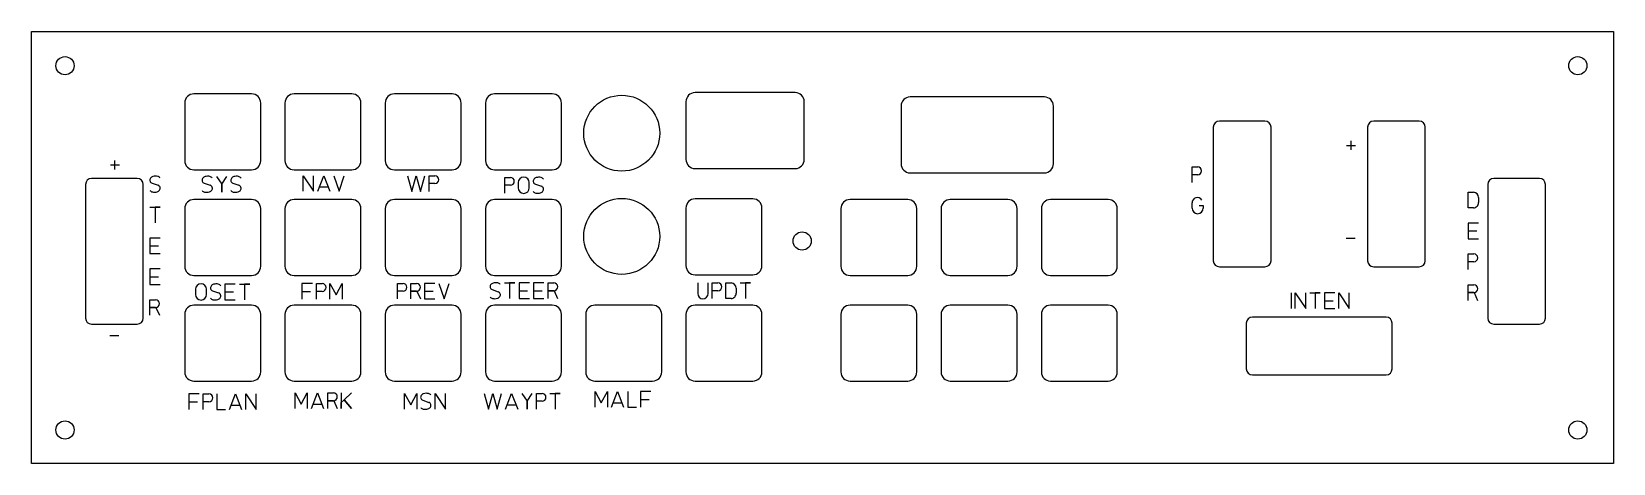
# Model space of a CAD drawing. Header units: millimetres. Extents: x 0 to 260, y 0 to 71.
import ezdxf

# ---------------------------------------------------------------- set-up
doc = ezdxf.new("R2010")
doc.units = ezdxf.units.MM
doc.layers.add('Contour', color=7, linetype='CONTINUOUS')
doc.layers.add('Engraving', color=7, linetype='CONTINUOUS')

msp = doc.modelspace()

# ---------------------------------------------------------------- linework, layer by layer
at = {"layer": 'Contour', "color": 7, "linetype": 'CONTINUOUS'}
for p, q in [((0, 0), (0, 71.12)), ((0, 71.12), (260.35, 71.12)), ((260.35, 71.12), (260.35, 0)), ((36.203, 60.859), (26.703, 60.859)), ((52.703, 60.859), (43.203, 60.859)), ((69.203, 60.859), (59.703, 60.859)), ((85.703, 60.859), (76.203, 60.859)), ((125.6825, 61.064), (109.2035, 61.064)), ((166.6995, 60.35), (144.5985, 60.35)), ((25.203, 59.359), (25.203, 49.859)), ((37.703, 49.859), (37.703, 59.359)), ((41.703, 59.359), (41.703, 49.859)), ((54.203, 49.859), (54.203, 59.359)), ((58.203, 59.359), (58.203, 49.859)), ((70.703, 49.859), (70.703, 59.359)), ((74.703, 59.359), (74.703, 49.859)), ((87.203, 49.859), (87.203, 59.359)), ((107.7035, 59.564), (107.7035, 50.064)), ((127.1825, 50.064), (127.1825, 59.564)), ((143.0985, 58.85), (143.0985, 49.35)), ((168.1995, 49.35), (168.1995, 58.85)), ((194.503, 55.38), (194.503, 33.38)), ((203.003, 56.38), (195.503, 56.38)), ((204.003, 33.38), (204.003, 55.38)), ((219.897, 55.38), (219.897, 33.38)), ((228.397, 56.38), (220.897, 56.38)), ((229.397, 33.38), (229.397, 55.38)), ((17.37, 46.94), (9.87, 46.94)), ((26.703, 48.359), (36.203, 48.359)), ((43.203, 48.359), (52.703, 48.359)), ((59.703, 48.359), (69.203, 48.359)), ((76.203, 48.359), (85.703, 48.359)), ((109.2035, 48.564), (125.6825, 48.564)), ((144.5985, 47.85), (166.6995, 47.85)), ((248.171, 46.94), (240.671, 46.94)), ((8.87, 45.94), (8.87, 23.94)), ((18.37, 23.94), (18.37, 45.94)), ((239.671, 45.94), (239.671, 23.94)), ((249.171, 23.94), (249.171, 45.94)), ((25.203, 41.962), (25.203, 32.462)), ((36.203, 43.462), (26.703, 43.462)), ((37.703, 32.462), (37.703, 41.962)), ((41.703, 41.962), (41.703, 32.462)), ((52.703, 43.462), (43.203, 43.462)), ((54.203, 32.462), (54.203, 41.962)), ((58.203, 41.962), (58.203, 32.462)), ((69.203, 43.462), (59.703, 43.462)), ((70.703, 32.462), (70.703, 41.962)), ((74.703, 41.962), (74.703, 32.462)), ((85.703, 43.462), (76.203, 43.462)), ((87.203, 32.462), (87.203, 41.962)), ((107.703, 42.064), (107.703, 32.564)), ((118.703, 43.564), (109.203, 43.564)), ((120.203, 32.564), (120.203, 42.064)), ((133.203, 41.962), (133.203, 32.462)), ((144.203, 43.462), (134.703, 43.462)), ((145.703, 32.462), (145.703, 41.962)), ((149.703, 41.962), (149.703, 32.462)), ((160.703, 43.462), (151.203, 43.462)), ((162.203, 32.462), (162.203, 41.962)), ((166.203, 41.962), (166.203, 32.462)), ((177.203, 43.462), (167.703, 43.462)), ((178.703, 32.462), (178.703, 41.962)), ((195.503, 32.38), (203.003, 32.38)), ((220.897, 32.38), (228.397, 32.38)), ((26.703, 30.962), (36.203, 30.962)), ((43.203, 30.962), (52.703, 30.962)), ((59.703, 30.962), (69.203, 30.962)), ((76.203, 30.962), (85.703, 30.962)), ((109.203, 31.064), (118.703, 31.064)), ((134.703, 30.962), (144.203, 30.962)), ((151.203, 30.962), (160.703, 30.962)), ((167.703, 30.962), (177.203, 30.962)), ((36.203, 26.064), (26.703, 26.064)), ((52.703, 26.064), (43.203, 26.064)), ((69.203, 26.064), (59.703, 26.064)), ((85.703, 26.064), (76.203, 26.064)), ((102.203, 26.064), (92.703, 26.064)), ((118.703, 26.064), (109.203, 26.064)), ((144.203, 26.064), (134.703, 26.064)), ((160.703, 26.064), (151.203, 26.064)), ((177.203, 26.064), (167.703, 26.064)), ((25.203, 24.564), (25.203, 15.064)), ((37.703, 15.064), (37.703, 24.564)), ((41.703, 24.564), (41.703, 15.064)), ((54.203, 15.064), (54.203, 24.564)), ((58.203, 24.564), (58.203, 15.064)), ((70.703, 15.064), (70.703, 24.564)), ((74.703, 24.564), (74.703, 15.064)), ((87.203, 15.064), (87.203, 24.564)), ((91.203, 24.564), (91.203, 15.064)), ((103.703, 15.064), (103.703, 24.564)), ((107.703, 24.564), (107.703, 15.064)), ((120.203, 15.064), (120.203, 24.564)), ((133.203, 24.564), (133.203, 15.064)), ((145.703, 15.064), (145.703, 24.564)), ((149.703, 24.564), (149.703, 15.064)), ((162.203, 15.064), (162.203, 24.564)), ((166.203, 24.564), (166.203, 15.064)), ((178.703, 15.064), (178.703, 24.564)), ((222.935, 24.09), (200.935, 24.09)), ((9.87, 22.94), (17.37, 22.94)), ((199.935, 23.09), (199.935, 15.59)), ((223.935, 15.59), (223.935, 23.09)), ((240.671, 22.94), (248.171, 22.94)), ((26.703, 13.564), (36.203, 13.564)), ((43.203, 13.564), (52.703, 13.564)), ((59.703, 13.564), (69.203, 13.564)), ((76.203, 13.564), (85.703, 13.564)), ((92.703, 13.564), (102.203, 13.564)), ((109.203, 13.564), (118.703, 13.564)), ((134.703, 13.564), (144.203, 13.564)), ((151.203, 13.564), (160.703, 13.564)), ((167.703, 13.564), (177.203, 13.564)), ((200.935, 14.59), (222.935, 14.59)), ((260.35, 0), (0, 0))]:
    msp.add_line(p, q, dxfattribs=at)
for centre, radius in [((5.5, 65.5), 1.5), ((254.5, 65.5), 1.5), ((97.134, 54.389), 6.25), ((97.134, 37.389), 6.25), ((126.827, 36.628), 1.5), ((5.5, 5.5), 1.5), ((254.5, 5.5), 1.5)]:
    msp.add_circle(centre, radius, dxfattribs=at)
for centre, radius, start, end in [((26.703, 59.359), 1.5, 90, 180), ((36.203, 59.359), 1.5, 0, 90), ((43.203, 59.359), 1.5, 90, 180), ((52.703, 59.359), 1.5, 0, 90), ((59.703, 59.359), 1.5, 90, 180), ((69.203, 59.359), 1.5, 0, 90), ((76.203, 59.359), 1.5, 90, 180), ((85.703, 59.359), 1.5, 0, 90), ((109.2035, 59.564), 1.5, 90, 180), ((125.6825, 59.564), 1.5, 0, 90), ((144.5985, 58.85), 1.5, 90, 180), ((166.6995, 58.85), 1.5, 0, 90), ((195.503, 55.38), 1, 90, 180), ((203.003, 55.38), 1, 0, 90), ((220.897, 55.38), 1, 90, 180), ((228.397, 55.38), 1, 0, 90), ((26.703, 49.859), 1.5, 180, 270), ((36.203, 49.859), 1.5, 270, 360), ((43.203, 49.859), 1.5, 180, 270), ((52.703, 49.859), 1.5, 270, 360), ((59.703, 49.859), 1.5, 180, 270), ((69.203, 49.859), 1.5, 270, 360), ((76.203, 49.859), 1.5, 180, 270), ((85.703, 49.859), 1.5, 270, 360), ((109.2035, 50.064), 1.5, 180, 270), ((125.6825, 50.064), 1.5, 270, 360), ((9.87, 45.94), 1, 90, 180), ((17.37, 45.94), 1, 0, 90), ((144.5985, 49.35), 1.5, 180, 270), ((166.6995, 49.35), 1.5, 270, 360), ((240.671, 45.94), 1, 90, 180), ((248.171, 45.94), 1, 0, 90), ((26.703, 41.962), 1.5, 90, 180), ((36.203, 41.962), 1.5, 0, 90), ((43.203, 41.962), 1.5, 90, 180), ((52.703, 41.962), 1.5, 0, 90), ((59.703, 41.962), 1.5, 90, 180), ((69.203, 41.962), 1.5, 0, 90), ((76.203, 41.962), 1.5, 90, 180), ((85.703, 41.962), 1.5, 0, 90), ((109.203, 42.064), 1.5, 90, 180), ((118.703, 42.064), 1.5, 0, 90), ((134.703, 41.962), 1.5, 90, 180), ((144.203, 41.962), 1.5, 0, 90), ((151.203, 41.962), 1.5, 90, 180), ((160.703, 41.962), 1.5, 0, 90), ((167.703, 41.962), 1.5, 90, 180), ((177.203, 41.962), 1.5, 0, 90), ((26.703, 32.462), 1.5, 180, 270), ((36.203, 32.462), 1.5, 270, 360), ((43.203, 32.462), 1.5, 180, 270), ((52.703, 32.462), 1.5, 270, 360), ((59.703, 32.462), 1.5, 180, 270), ((69.203, 32.462), 1.5, 270, 360), ((76.203, 32.462), 1.5, 180, 270), ((85.703, 32.462), 1.5, 270, 360), ((109.203, 32.564), 1.5, 180, 270), ((118.703, 32.564), 1.5, 270, 360), ((134.703, 32.462), 1.5, 180, 270), ((144.203, 32.462), 1.5, 270, 360), ((151.203, 32.462), 1.5, 180, 270), ((160.703, 32.462), 1.5, 270, 360), ((167.703, 32.462), 1.5, 180, 270), ((177.203, 32.462), 1.5, 270, 360), ((195.503, 33.38), 1, 180, 270), ((203.003, 33.38), 1, 270, 360), ((220.897, 33.38), 1, 180, 270), ((228.397, 33.38), 1, 270, 360), ((26.703, 24.564), 1.5, 90, 180), ((36.203, 24.564), 1.5, 0, 90), ((43.203, 24.564), 1.5, 90, 180), ((52.703, 24.564), 1.5, 0, 90), ((59.703, 24.564), 1.5, 90, 180), ((69.203, 24.564), 1.5, 0, 90), ((76.203, 24.564), 1.5, 90, 180), ((85.703, 24.564), 1.5, 0, 90), ((92.703, 24.564), 1.5, 90, 180), ((102.203, 24.564), 1.5, 0, 90), ((109.203, 24.564), 1.5, 90, 180), ((118.703, 24.564), 1.5, 0, 90), ((134.703, 24.564), 1.5, 90, 180), ((144.203, 24.564), 1.5, 0, 90), ((151.203, 24.564), 1.5, 90, 180), ((160.703, 24.564), 1.5, 0, 90), ((167.703, 24.564), 1.5, 90, 180), ((177.203, 24.564), 1.5, 0, 90), ((9.87, 23.94), 1, 180, 270), ((17.37, 23.94), 1, 270, 360), ((200.935, 23.09), 1, 90, 180), ((222.935, 23.09), 1, 0, 90), ((240.671, 23.94), 1, 180, 270), ((248.171, 23.94), 1, 270, 360), ((26.703, 15.064), 1.5, 180, 270), ((36.203, 15.064), 1.5, 270, 360), ((43.203, 15.064), 1.5, 180, 270), ((52.703, 15.064), 1.5, 270, 360), ((59.703, 15.064), 1.5, 180, 270), ((69.203, 15.064), 1.5, 270, 360), ((76.203, 15.064), 1.5, 180, 270), ((85.703, 15.064), 1.5, 270, 360), ((92.703, 15.064), 1.5, 180, 270), ((102.203, 15.064), 1.5, 270, 360), ((109.203, 15.064), 1.5, 180, 270), ((118.703, 15.064), 1.5, 270, 360), ((134.703, 15.064), 1.5, 180, 270), ((144.203, 15.064), 1.5, 270, 360), ((151.203, 15.064), 1.5, 180, 270), ((160.703, 15.064), 1.5, 270, 360), ((167.703, 15.064), 1.5, 180, 270), ((177.203, 15.064), 1.5, 270, 360), ((200.935, 15.59), 1, 180, 270), ((222.935, 15.59), 1, 270, 360)]:
    msp.add_arc(centre, radius, start, end, dxfattribs=at)
at = {"layer": 'Engraving', "color": 255, "linetype": 'CONTINUOUS'}
for p, q in [((216.42694, 52.3755), (217.90779, 52.3755)), ((217.16737, 51.63508), (217.16737, 53.11592)), ((13.70037, 48.42008), (13.70037, 49.90092)), ((12.95994, 49.1605), (14.44079, 49.1605)), ((30.42573, 47.259), (31.28007, 45.9775)), ((31.28007, 45.9775), (32.1344, 47.259)), ((44.68973, 44.828), (44.68973, 47.391)), ((44.68973, 47.391), (46.3984, 44.828)), ((46.3984, 44.828), (46.3984, 47.391)), ((47.08173, 44.828), (48.07846, 47.391)), ((48.07846, 47.391), (49.07518, 44.828)), ((49.75773, 47.391), (50.61207, 44.828)), ((50.61207, 44.828), (51.4664, 47.391)), ((61.89273, 47.371), (62.60468, 44.808)), ((62.60468, 44.808), (63.31662, 47.371)), ((63.31662, 47.371), (64.02857, 44.808)), ((64.02857, 44.808), (64.74051, 47.371)), ((65.42373, 44.808), (65.42373, 47.371)), ((65.42373, 47.371), (66.3635, 47.371)), ((77.86973, 44.532), (77.86973, 47.095)), ((77.86973, 47.095), (78.8095, 47.095)), ((190.99973, 46.267), (190.99973, 48.83)), ((190.99973, 48.83), (191.9395, 48.83)), ((191.9395, 47.5485), (190.99973, 47.5485)), ((19.81299, 46.15937), (20.80971, 45.81763)), ((28.40399, 46.14837), (29.40071, 45.80663)), ((31.28007, 45.9775), (31.28007, 44.696)), ((31.28007, 44.696), (31.28007, 45.9775)), ((33.13099, 46.14837), (34.12771, 45.80663)), ((47.36651, 45.53994), (48.7904, 45.53994)), ((66.3635, 46.0895), (65.42373, 46.0895)), ((78.8095, 45.8135), (77.86973, 45.8135)), ((80.09073, 46.24067), (80.09073, 45.38633)), ((81.91331, 45.38633), (81.91331, 46.24067)), ((82.90999, 45.98437), (83.90671, 45.64263)), ((236.44373, 44.657), (237.32654, 44.657)), ((236.44373, 42.094), (236.44373, 44.657)), ((19.45873, 42.19), (21.1674, 42.19)), ((21.1674, 42.19), (20.31307, 42.19)), ((20.31307, 42.19), (20.31307, 39.627)), ((191.00173, 42.04133), (191.00173, 42.89567)), ((192.1978, 42.4685), (192.82431, 42.4685)), ((192.82431, 42.4685), (192.82431, 42.04133)), ((237.32654, 42.094), (236.44373, 42.094)), ((238.1524, 43.80267), (238.1524, 42.94833)), ((238.1524, 39.577), (236.44373, 39.577)), ((236.44373, 39.577), (236.44373, 37.014)), ((21.1674, 37.111), (19.45873, 37.111)), ((19.45873, 37.111), (19.45873, 34.548)), ((216.36573, 37.0715), (217.84658, 37.0715)), ((236.44373, 38.2955), (237.86762, 38.2955)), ((236.44373, 37.014), (238.1524, 37.014)), ((19.45873, 35.8295), (20.88262, 35.8295)), ((19.45873, 34.548), (21.1674, 34.548)), ((236.44373, 31.935), (236.44373, 34.498)), ((236.44373, 34.498), (237.3835, 34.498)), ((21.1674, 32.031), (19.45873, 32.031)), ((19.45873, 32.031), (19.45873, 29.468)), ((237.3835, 33.2165), (236.44373, 33.2165)), ((19.45873, 30.7495), (20.88262, 30.7495)), ((19.45873, 29.468), (21.1674, 29.468)), ((26.96873, 28.67167), (26.96873, 27.81733)), ((28.79131, 27.81733), (28.79131, 28.67167)), ((33.5184, 29.526), (31.80973, 29.526)), ((31.80973, 29.526), (31.80973, 26.963)), ((34.20173, 29.526), (35.9104, 29.526)), ((35.9104, 29.526), (35.05607, 29.526)), ((35.05607, 29.526), (35.05607, 26.963)), ((46.2054, 29.618), (44.49673, 29.618)), ((44.49673, 29.618), (44.49673, 27.055)), ((46.88873, 27.055), (46.88873, 29.618)), ((46.88873, 29.618), (47.8285, 29.618)), ((49.10973, 27.055), (49.10973, 29.618)), ((49.10973, 29.618), (50.10646, 27.76694)), ((50.10646, 27.76694), (51.10318, 29.618)), ((51.10318, 29.618), (51.10318, 27.055)), ((60.19873, 27.086), (60.19873, 29.649)), ((60.19873, 29.649), (61.1385, 29.649)), ((62.41973, 27.086), (62.41973, 29.649)), ((62.41973, 29.649), (63.3595, 29.649)), ((66.3494, 29.649), (64.64073, 29.649)), ((64.64073, 29.649), (64.64073, 27.086)), ((67.03273, 29.649), (67.88707, 27.086)), ((67.88707, 27.086), (68.7414, 29.649)), ((77.82773, 29.73), (79.5364, 29.73)), ((79.5364, 29.73), (78.68207, 29.73)), ((78.68207, 29.73), (78.68207, 27.167)), ((81.9284, 29.73), (80.21973, 29.73)), ((80.21973, 29.73), (80.21973, 27.167)), ((84.3204, 29.73), (82.61173, 29.73)), ((82.61173, 29.73), (82.61173, 27.167)), ((85.00373, 27.167), (85.00373, 29.73)), ((85.00373, 29.73), (85.9435, 29.73)), ((109.63273, 29.73), (109.63273, 27.96438)), ((111.3414, 27.96438), (111.3414, 29.73)), ((112.02473, 27.167), (112.02473, 29.73)), ((112.02473, 29.73), (112.9645, 29.73)), ((114.24573, 29.73), (115.12854, 29.73)), ((114.24573, 27.167), (114.24573, 29.73)), ((115.9544, 28.87567), (115.9544, 28.02133)), ((116.63773, 29.729), (118.3464, 29.729)), ((118.3464, 29.729), (117.49207, 29.729)), ((117.49207, 29.729), (117.49207, 27.166)), ((236.44373, 26.855), (236.44373, 29.418)), ((236.44373, 29.418), (237.3835, 29.418)), ((19.45873, 24.389), (19.45873, 26.952)), ((19.45873, 26.952), (20.3985, 26.952)), ((29.78799, 28.41537), (30.78471, 28.07363)), ((31.80973, 28.2445), (33.23362, 28.2445)), ((31.80973, 26.963), (33.5184, 26.963)), ((44.49673, 28.3365), (45.92062, 28.3365)), ((47.8285, 28.3365), (46.88873, 28.3365)), ((61.1385, 28.3675), (60.19873, 28.3675)), ((63.3595, 28.3675), (62.41973, 28.3675)), ((62.41973, 28.3675), (63.41646, 28.3675)), ((63.41646, 28.3675), (63.98601, 27.086)), ((64.64073, 28.3675), (66.06462, 28.3675)), ((64.64073, 27.086), (66.3494, 27.086)), ((75.80599, 28.61937), (76.80271, 28.27763)), ((80.21973, 28.4485), (81.64362, 28.4485)), ((80.21973, 27.167), (81.9284, 27.167)), ((82.61173, 28.4485), (84.03562, 28.4485)), ((82.61173, 27.167), (84.3204, 27.167)), ((85.9435, 28.4485), (85.00373, 28.4485)), ((85.00373, 28.4485), (86.00046, 28.4485)), ((86.00046, 28.4485), (86.57001, 27.167)), ((112.9645, 28.4485), (112.02473, 28.4485)), ((115.12854, 27.167), (114.24573, 27.167)), ((207.31473, 28.067), (207.31473, 25.504)), ((207.99773, 25.504), (207.99773, 28.067)), ((207.99773, 28.067), (209.7064, 25.504)), ((209.7064, 25.504), (209.7064, 28.067)), ((210.38973, 28.067), (212.0984, 28.067)), ((212.0984, 28.067), (211.24407, 28.067)), ((211.24407, 28.067), (211.24407, 25.504)), ((214.4904, 28.067), (212.78173, 28.067)), ((212.78173, 28.067), (212.78173, 25.504)), ((212.78173, 26.7855), (214.20562, 26.7855)), ((215.17373, 25.504), (215.17373, 28.067)), ((215.17373, 28.067), (216.8824, 25.504)), ((216.8824, 25.504), (216.8824, 28.067)), ((237.3835, 28.1365), (236.44373, 28.1365)), ((236.44373, 28.1365), (237.44046, 28.1365)), ((237.44046, 28.1365), (238.01001, 26.855)), ((20.3985, 25.6705), (19.45873, 25.6705)), ((19.45873, 25.6705), (20.45546, 25.6705)), ((20.45546, 25.6705), (21.02501, 24.389)), ((212.78173, 25.504), (214.4904, 25.504)), ((12.89773, 21.0615), (14.37858, 21.0615)), ((27.5644, 11.446), (25.85573, 11.446)), ((25.85573, 11.446), (25.85573, 8.883)), ((28.24773, 8.883), (28.24773, 11.446)), ((28.24773, 11.446), (29.1875, 11.446)), ((30.46873, 11.446), (30.46873, 8.883)), ((32.57573, 8.883), (33.57246, 11.446)), ((33.57246, 11.446), (34.56918, 8.883)), ((35.25173, 8.883), (35.25173, 11.446)), ((35.25173, 11.446), (36.9604, 8.883)), ((36.9604, 8.883), (36.9604, 11.446)), ((43.38373, 9.046), (43.38373, 11.609)), ((43.38373, 11.609), (44.38046, 9.75794)), ((44.38046, 9.75794), (45.37718, 11.609)), ((45.37718, 11.609), (45.37718, 9.046)), ((46.05973, 9.046), (47.05646, 11.609)), ((47.05646, 11.609), (48.05318, 9.046)), ((48.73573, 9.046), (48.73573, 11.609)), ((48.73573, 11.609), (49.6755, 11.609)), ((50.95673, 11.609), (50.95673, 9.046)), ((50.95673, 10.01424), (51.44086, 10.46989)), ((51.44086, 10.46989), (52.6654, 11.609)), ((51.44086, 10.46989), (52.6654, 9.046)), ((52.6654, 9.046), (51.44086, 10.46989)), ((61.39273, 8.945), (61.39273, 11.508)), ((61.39273, 11.508), (62.38946, 9.65694)), ((62.38946, 9.65694), (63.38618, 11.508)), ((63.38618, 11.508), (63.38618, 8.945)), ((66.40373, 8.945), (66.40373, 11.508)), ((66.40373, 11.508), (68.1124, 8.945)), ((68.1124, 8.945), (68.1124, 11.508)), ((74.48273, 11.508), (75.19468, 8.945)), ((75.19468, 8.945), (75.90662, 11.508)), ((75.90662, 11.508), (76.61857, 8.945)), ((76.61857, 8.945), (77.33051, 11.508)), ((78.01373, 8.945), (79.01046, 11.508)), ((79.01046, 11.508), (80.00718, 8.945)), ((80.68973, 11.508), (81.54407, 10.2265)), ((81.54407, 10.2265), (82.3984, 11.508)), ((83.08173, 8.945), (83.08173, 11.508)), ((83.08173, 11.508), (84.0215, 11.508)), ((85.30273, 11.508), (87.0114, 11.508)), ((87.0114, 11.508), (86.15707, 11.508)), ((86.15707, 11.508), (86.15707, 8.945)), ((92.76673, 9.251), (92.76673, 11.814)), ((92.76673, 11.814), (93.76346, 9.96294)), ((93.76346, 9.96294), (94.76018, 11.814)), ((94.76018, 11.814), (94.76018, 9.251)), ((95.44273, 9.251), (96.43946, 11.814)), ((96.43946, 11.814), (97.43618, 9.251)), ((98.11873, 11.814), (98.11873, 9.251)), ((101.9344, 11.814), (100.22573, 11.814)), ((100.22573, 11.814), (100.22573, 9.251)), ((100.22573, 10.5325), (101.64962, 10.5325)), ((25.85573, 10.1645), (27.27962, 10.1645)), ((29.1875, 10.1645), (28.24773, 10.1645)), ((30.46873, 8.883), (31.89262, 8.883)), ((32.86051, 9.59494), (34.2844, 9.59494)), ((46.34451, 9.75794), (47.7684, 9.75794)), ((49.6755, 10.3275), (48.73573, 10.3275)), ((48.73573, 10.3275), (49.73246, 10.3275)), ((49.73246, 10.3275), (50.30201, 9.046)), ((50.95673, 9.046), (50.95673, 10.01424)), ((64.38199, 10.39737), (65.37871, 10.05563)), ((78.29851, 9.65694), (79.7224, 9.65694)), ((81.54407, 10.2265), (81.54407, 8.945)), ((81.54407, 8.945), (81.54407, 10.2265)), ((84.0215, 10.2265), (83.08173, 10.2265)), ((95.72751, 9.96294), (97.1514, 9.96294)), ((98.11873, 9.251), (99.54262, 9.251))]:
    msp.add_line(p, q, dxfattribs=at)
for centre, radius, start, end in [((19.97996, 46.65291), 0.52103, 144.32844, 251.30934), ((20.17482, 46.51283), 0.76101, 106.75938, 144.31597), ((20.40968, 45.69858), 1.60844, 77.68434, 106.40648), ((20.6099, 46.60954), 0.67574, 36.73449, 77.79505), ((28.57096, 46.64191), 0.52103, 144.32844, 251.30934), ((28.76582, 46.50183), 0.76101, 106.75938, 144.31597), ((29.00068, 45.68758), 1.60844, 77.68434, 106.40648), ((29.2009, 46.59854), 0.67574, 36.73449, 77.79505), ((33.29796, 46.64191), 0.52103, 144.32844, 251.30934), ((33.49282, 46.50183), 0.76101, 106.75938, 144.31597), ((33.72768, 45.68758), 1.60844, 77.68434, 106.40648), ((33.9279, 46.59854), 0.67574, 36.73449, 77.79505), ((66.3635, 46.73025), 0.64075, -90, 90), ((78.8095, 46.45425), 0.64075, -90, 90), ((81.00202, 46.24067), 0.91129, 0, 180), ((83.27182, 46.33783), 0.76101, 106.75938, 144.31597), ((83.50668, 45.52358), 1.60844, 77.68434, 106.40648), ((83.7069, 46.43454), 0.67574, 36.73449, 77.79505), ((191.9395, 48.18925), 0.64075, -90, 90), ((20.0128, 45.36746), 0.67574, 216.73449, 257.79505), ((20.21302, 46.27842), 1.60844, 257.68434, 286.40648), ((20.44788, 45.46417), 0.76101, 286.75938, 324.31597), ((20.64274, 45.32409), 0.52103, -35.67156, 71.30934), ((28.6038, 45.35646), 0.67574, 216.73449, 257.79505), ((28.80402, 46.26742), 1.60844, 257.68434, 286.40648), ((29.03888, 45.45317), 0.76101, 286.75938, 324.31597), ((29.23374, 45.31309), 0.52103, -35.67156, 71.30934), ((33.3308, 45.35646), 0.67574, 216.73449, 257.79505), ((33.53102, 46.26742), 1.60844, 257.68434, 286.40648), ((33.76588, 45.45317), 0.76101, 286.75938, 324.31597), ((33.96074, 45.31309), 0.52103, -35.67156, 71.30934), ((81.00202, 45.38633), 0.91129, 180, 360), ((83.07696, 46.47791), 0.52103, 144.32844, 251.30934), ((83.1098, 45.19246), 0.67574, 216.73449, 257.79505), ((83.31002, 46.10342), 1.60844, 257.68434, 286.40648), ((83.54488, 45.28917), 0.76101, 286.75938, 324.31597), ((83.73974, 45.14909), 0.52103, -35.67156, 71.30934), ((237.29338, 43.79861), 0.85903, 0.27068, 87.78728), ((191.87937, 42.91636), 0.87788, 31.86328, 181.35068), ((191.91302, 42.04133), 0.91129, -180, 0), ((237.32797, 42.91895), 0.82495, -90.09907, 2.04111), ((237.3835, 33.85725), 0.64075, -90, 90), ((27.88002, 28.67167), 0.91129, 0, 180), ((29.95496, 28.90891), 0.52103, 144.32844, 251.30934), ((30.14982, 28.76883), 0.76101, 106.75938, 144.31597), ((30.38468, 27.95458), 1.60844, 77.68434, 106.40648), ((30.5849, 28.86554), 0.67574, 36.73449, 77.79505), ((47.8285, 28.97725), 0.64075, -90, 90), ((61.1385, 29.00825), 0.64075, -90, 90), ((63.3595, 29.00825), 0.64075, -90, 90), ((75.97296, 29.11291), 0.52103, 144.32844, 251.30934), ((76.16782, 28.97283), 0.76101, 106.75938, 144.31597), ((76.40268, 28.15858), 1.60844, 77.68434, 106.40648), ((76.6029, 29.06954), 0.67574, 36.73449, 77.79505), ((85.9435, 29.08925), 0.64075, -90, 90), ((112.9645, 29.08925), 0.64075, -90, 90), ((115.09538, 28.87161), 0.85903, 0.27068, 87.78728), ((237.3835, 28.77725), 0.64075, -90, 90), ((20.3985, 26.31125), 0.64075, -90, 90), ((27.88002, 27.81733), 0.91129, 180, 360), ((29.9878, 27.62346), 0.67574, 216.73449, 257.79505), ((30.18802, 28.53442), 1.60844, 257.68434, 286.40648), ((30.42288, 27.72017), 0.76101, 286.75938, 324.31597), ((30.61774, 27.58009), 0.52103, -35.67156, 71.30934), ((76.0058, 27.82746), 0.67574, 216.73449, 257.79505), ((76.20602, 28.73842), 1.60844, 257.68434, 286.40648), ((76.44088, 27.92417), 0.76101, 286.75938, 324.31597), ((76.63574, 27.78409), 0.52103, -35.67156, 71.30934), ((110.48707, 27.96438), 0.85433, 180, 360), ((115.12997, 27.99195), 0.82495, -90.09907, 2.04111), ((29.1875, 10.80525), 0.64075, -90, 90), ((49.6755, 10.96825), 0.64075, -90, 90), ((64.54896, 10.89091), 0.52103, 144.32844, 251.30934), ((64.74382, 10.75083), 0.76101, 106.75938, 144.31597), ((64.97868, 9.93658), 1.60844, 77.68434, 106.40648), ((65.1789, 10.84754), 0.67574, 36.73449, 77.79505), ((84.0215, 10.86725), 0.64075, -90, 90), ((64.5818, 9.60546), 0.67574, 216.73449, 257.79505), ((64.78202, 10.51642), 1.60844, 257.68434, 286.40648), ((65.01688, 9.70217), 0.76101, 286.75938, 324.31597), ((65.21174, 9.56209), 0.52103, -35.67156, 71.30934)]:
    msp.add_arc(centre, radius, start, end, dxfattribs=at)

doc.saveas('drawing.dxf')
